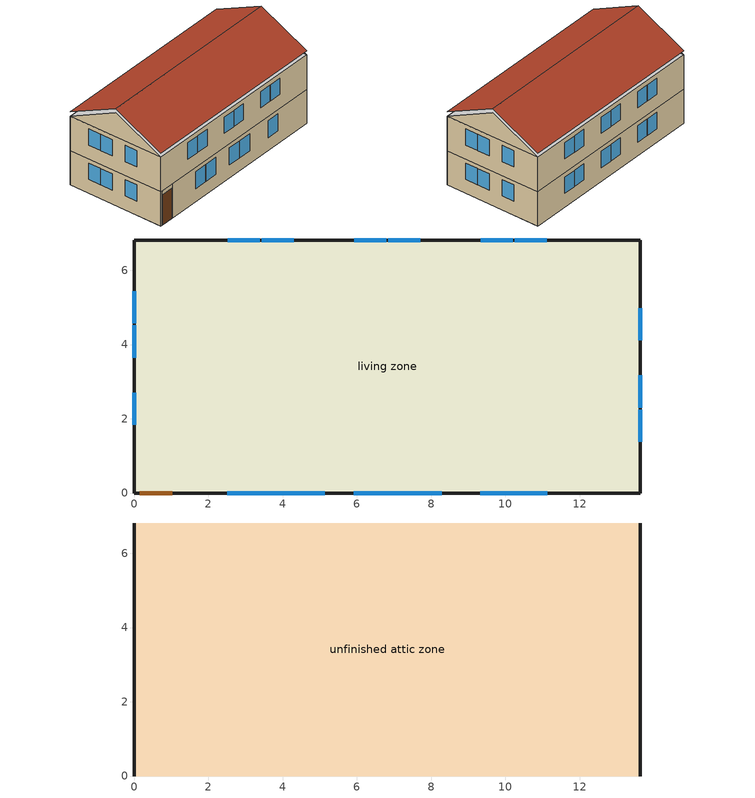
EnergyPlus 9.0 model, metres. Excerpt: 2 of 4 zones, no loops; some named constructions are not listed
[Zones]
living zone
 floor foundation (FloorFndGrndFinSlab): 0,0 0,6.82 13.63,6.82 13.63,0 z0
 wall outside (WallExtInsFin): 13.63,0 13.63,6.82 0,6.82 0,0 13.63,0 z2.44:4.88; 0.13,0 1.05,0 13.63,0 13.63,6.82 0,6.82 0,0 0.13,0 z0:2.44
 window (WindowConstruction): 13.63,1.38 13.63,2.24 / 13.63,2.3 13.63,3.17 / 13.63,4.11 13.63,4.98 / 2.51,0 3.38,0 / 3.44,0 4.31,0 / 5.92,0 6.79,0 / 6.85,0 7.71,0 / 9.33,0 10.19,0 / 10.25,0 11.12,0 / 0,5.44 0,4.57 / 0,4.51 0,3.65 / 0,2.7 0,1.84 / 11.12,6.82 10.25,6.82 / 10.19,6.82 9.33,6.82 / 7.71,6.82 6.85,6.82 / 6.79,6.82 5.92,6.82 / 4.3,6.82 3.44,6.82 / 3.38,6.82 2.51,6.82 z3.42:4.57; 0,5.44 0,4.57 / 0,4.51 0,3.65 / 0,2.7 0,1.84 / 11.12,6.82 10.25,6.82 / 10.19,6.82 9.33,6.82 / 7.71,6.82 6.85,6.82 / 6.79,6.82 5.92,6.82 / 4.3,6.82 3.44,6.82 / 3.38,6.82 2.51,6.82 / 13.63,1.38 13.63,2.24 / 13.63,2.3 13.63,3.17 / 13.63,4.11 13.63,4.98 z0.98:2.13; 3.25,0 4.16,0 / 4.22,0 5.14,0 / 6.4,0 7.31,0 / 7.37,0 8.28,0 / 10.03,0 10.94,0 z0.92:2.13
 door (Door): 0.15,0 1.02,0 z0:2.13
unfinished attic zone
 floor to living zone (FloorFinInsUnfinAttic): 0,6.82 13.63,6.82 13.63,0 0,0 z4.88
 wall outside (WallExtUninsUnfin): 0,3.41,6.58 0,6.82,4.88 0,0,4.88; 13.63,3.41,6.58 13.63,0,4.88 13.63,6.82,4.88
 roof outside (RoofUnfinInsExt): 13.63,3.41,6.89 0,3.41,6.89 0,0,5.18 13.63,0,5.18; 0,3.41,6.89 13.63,3.41,6.89 13.63,6.82,5.18 0,6.82,5.18
[Construction]
FloorFinInsUnfinAttic Reversed: Drywall 0.5 in., FloorUATrussandIns, FloorUAAdditionalCeilingIns
[EnergyManagementSystem:Subroutine]
res_ds_res_ashp_clg_asys_lk_subrout: Set f_sup = 0.13696303696303697; Set f_ret = 0.10009990009990012; Set f_OA = 0.036863136863136844; Set oafrate = f_OA * res_ds_res_ashp_clg_asys_AhVfr; Set suplkfrate = f_sup * res_ds_res_ashp_clg_asys_AhVfr; Set retlkfrate = f_ret * res_ds_res_ashp_clg_asys_AhVfr; Set res_ds_res_ashp_clg_asys_AhToLiv = (@Abs (suplkfrate-retlkfrate-oafrate)); Set res_ds_res_ashp_clg_asys_LivToAh = 0; Set res_ds_res_ashp_clg_asys_lk_sup_fan_equiv = 0; Set res_ds_res_ashp_clg_asys_lk_ret_fan_equiv = oafrate; If res_ds_res_ashp_clg_asys_AhMfr>0; Set h_SA=(@HFnTdbW res_ds_res_ashp_clg_asys_AhTt res_ds_res_ashp_clg_asys_AhWt); Set h_AHZ=(@HFnTdbW res_ds_res_ashp_clg_asys_AhT res_ds_res_ashp_clg_asys_AhW); Set h_RA=(@HFnTdbW res_ds_res_ashp_clg_asys_RaT res_ds_res_ashp_clg_asys_RaW); Set h_fg=(@HfgAirFnWTdb res_ds_res_ashp_clg_asys_AhWt res_ds_res_ashp_clg_asys_AhTt); Set SALkQtot=f_sup*res_ds_res_ashp_clg_asys_AhMfr*(h_RA-h_SA); Set temp1=h_fg*(res_ds_res_ashp_clg_asys_RaW-res_ds_res_ashp_clg_asys_AhWt); Set res_ds_res_ashp_clg_asys_SupLatLkToLv = f_sup*res_ds_res_ashp_clg_asys_AhMfr*temp1; Set res_ds_res_ashp_clg_asys_SupSLkToLv = SALkQtot-res_ds_res_ashp_clg_asys_SupLatLkToLv; Set eTm=(res_ds_res_ashp_clg_asys_FanRtf/(res_ds_res_ashp_clg_asys_AhMfr*1006.0))*80.676; Set eTm=0-eTm; Set temp4=res_ds_res_ashp_clg_asys_AhT; Set tsup=temp4+((res_ds_res_ashp_clg_asys_AhTt-res_ds_res_ashp_clg_asys_AhT)*(@Exp eTm)); Set temp5=tsup-res_ds_res_ashp_clg_asys_AhTt; Set res_ds_res_ashp_clg_asys_SupDCnToLv = res_ds_res_ashp_clg_asys_AhMfr*1006.0*temp5; Set res_ds_res_ashp_clg_asys_SupDCnToAh = 0-res_ds_res_ashp_clg_asys_SupDCnToLv; Set eTm=(res_ds_res_ashp_clg_asys_FanRtf/(res_ds_res_ashp_clg_asys_AhMfr*1006.0))*74.471; Set eTm=0-eTm; Set temp6=res_ds_res_ashp_clg_asys_AhT; Set tret=temp6+((res_ds_res_ashp_clg_asys_RaT-res_ds_res_ashp_clg_asys_AhT)*(@Exp eTm)); Set temp7=tret-res_ds_res_ashp_clg_asys_RaT; Set res_ds_res_ashp_clg_asys_RetDCnToPl=res_ds_res_ashp_clg_asys_AhMfr*1006.0*temp7; Set res_ds_res_ashp_clg_asys_RetDCnToAh=0-res_ds_res_ashp_clg_asys_RetDCnToPl; Set res_ds_res_ashp_clg_asys_RetLatLk=0; Set temp2=(res_ds_res_ashp_clg_asys_AhT-res_ds_res_ashp_clg_asys_RaT); Set res_ds_res_ashp_clg_asys_RetSLk=f_ret*res_ds_res_ashp_clg_asys_AhMfr*1006.0*temp2; Set QtLkToAHZn=f_sup*res_ds_res_ashp_clg_asys_AhMfr*(h_SA-h_AHZ); Set temp3=(res_ds_res_ashp_clg_asys_AhWt-res_ds_res_ashp_clg_asys_AhW); Set res_ds_res_ashp_clg_asys_SupLatLkToAh=f_sup*res_ds_res_ashp_clg_asys_AhMfr*h_fg; Set res_ds_res_ashp_clg_asys_SupLatLkToAh=res_ds_res_ashp_clg_asys_SupLatLkToAh*temp3; Set res_ds_res_ashp_clg_asys_SupSLkToAh=QtLkToAHZn-res_ds_res_ashp_clg_asys_SupLatLkToAh; Else; Set res_ds_res_ashp_clg_asys_SupLatLkToLv=0; Set res_ds_res_ashp_clg_asys_SupSLkToLv=0; Set res_ds_res_ashp_clg_asys_SupDCnToLv=0; Set res_ds_res_ashp_clg_asys_SupDCnToAh=0; Set res_ds_res_ashp_clg_asys_RetDCnToPl=0; Set res_ds_res_ashp_clg_asys_RetDCnToAh=0; Set res_ds_res_ashp_clg_asys_RetLatLk=0; Set res_ds_res_ashp_clg_asys_RetSLk=0; Set res_ds_res_ashp_clg_asys_SupLatLkToAh=0; Set res_ds_res_ashp_clg_asys_SupSLkToAh=0; EndIf
res_ds_res_ashp_htg_asys_lk_subrout: Set f_sup = 0.13696303696303697; Set f_ret = 0.10009990009990012; Set f_OA = 0.036863136863136844; Set oafrate = f_OA * res_ds_res_ashp_htg_asys_AhVfr; Set suplkfrate = f_sup * res_ds_res_ashp_htg_asys_AhVfr; Set retlkfrate = f_ret * res_ds_res_ashp_htg_asys_AhVfr; Set res_ds_res_ashp_htg_asys_AhToLiv = (@Abs (suplkfrate-retlkfrate-oafrate)); Set res_ds_res_ashp_htg_asys_LivToAh = 0; Set res_ds_res_ashp_htg_asys_lk_sup_fan_equiv = 0; Set res_ds_res_ashp_htg_asys_lk_ret_fan_equiv = oafrate; If res_ds_res_ashp_htg_asys_AhMfr>0; Set h_SA=(@HFnTdbW res_ds_res_ashp_htg_asys_AhTt res_ds_res_ashp_htg_asys_AhWt); Set h_AHZ=(@HFnTdbW res_ds_res_ashp_htg_asys_AhT res_ds_res_ashp_htg_asys_AhW); Set h_RA=(@HFnTdbW res_ds_res_ashp_htg_asys_RaT res_ds_res_ashp_htg_asys_RaW); Set h_fg=(@HfgAirFnWTdb res_ds_res_ashp_htg_asys_AhWt res_ds_res_ashp_htg_asys_AhTt); Set SALkQtot=f_sup*res_ds_res_ashp_htg_asys_AhMfr*(h_RA-h_SA); Set temp1=h_fg*(res_ds_res_ashp_htg_asys_RaW-res_ds_res_ashp_htg_asys_AhWt); Set res_ds_res_ashp_htg_asys_SupLatLkToLv = f_sup*res_ds_res_ashp_htg_asys_AhMfr*temp1; Set res_ds_res_ashp_htg_asys_SupSLkToLv = SALkQtot-res_ds_res_ashp_htg_asys_SupLatLkToLv; Set eTm=(res_ds_res_ashp_htg_asys_FanRtf/(res_ds_res_ashp_htg_asys_AhMfr*1006.0))*80.676; Set eTm=0-eTm; Set temp4=res_ds_res_ashp_htg_asys_AhT; Set tsup=temp4+((res_ds_res_ashp_htg_asys_AhTt-res_ds_res_ashp_htg_asys_AhT)*(@Exp eTm)); Set temp5=tsup-res_ds_res_ashp_htg_asys_AhTt; Set res_ds_res_ashp_htg_asys_SupDCnToLv = res_ds_res_ashp_htg_asys_AhMfr*1006.0*temp5; Set res_ds_res_ashp_htg_asys_SupDCnToAh = 0-res_ds_res_ashp_htg_asys_SupDCnToLv; Set eTm=(res_ds_res_ashp_htg_asys_FanRtf/(res_ds_res_ashp_htg_asys_AhMfr*1006.0))*74.471; Set eTm=0-eTm; Set temp6=res_ds_res_ashp_htg_asys_AhT; Set tret=temp6+((res_ds_res_ashp_htg_asys_RaT-res_ds_res_ashp_htg_asys_AhT)*(@Exp eTm)); Set temp7=tret-res_ds_res_ashp_htg_asys_RaT; Set res_ds_res_ashp_htg_asys_RetDCnToPl=res_ds_res_ashp_htg_asys_AhMfr*1006.0*temp7; Set res_ds_res_ashp_htg_asys_RetDCnToAh=0-res_ds_res_ashp_htg_asys_RetDCnToPl; Set res_ds_res_ashp_htg_asys_RetLatLk=0; Set temp2=(res_ds_res_ashp_htg_asys_AhT-res_ds_res_ashp_htg_asys_RaT); Set res_ds_res_ashp_htg_asys_RetSLk=f_ret*res_ds_res_ashp_htg_asys_AhMfr*1006.0*temp2; Set QtLkToAHZn=f_sup*res_ds_res_ashp_htg_asys_AhMfr*(h_SA-h_AHZ); Set temp3=(res_ds_res_ashp_htg_asys_AhWt-res_ds_res_ashp_htg_asys_AhW); Set res_ds_res_ashp_htg_asys_SupLatLkToAh=f_sup*res_ds_res_ashp_htg_asys_AhMfr*h_fg; Set res_ds_res_ashp_htg_asys_SupLatLkToAh=res_ds_res_ashp_htg_asys_SupLatLkToAh*temp3; Set res_ds_res_ashp_htg_asys_SupSLkToAh=QtLkToAHZn-res_ds_res_ashp_htg_asys_SupLatLkToAh; Else; Set res_ds_res_ashp_htg_asys_SupLatLkToLv=0; Set res_ds_res_ashp_htg_asys_SupSLkToLv=0; Set res_ds_res_ashp_htg_asys_SupDCnToLv=0; Set res_ds_res_ashp_htg_asys_SupDCnToAh=0; Set res_ds_res_ashp_htg_asys_RetDCnToPl=0; Set res_ds_res_ashp_htg_asys_RetDCnToAh=0; Set res_ds_res_ashp_htg_asys_RetLatLk=0; Set res_ds_res_ashp_htg_asys_RetSLk=0; Set res_ds_res_ashp_htg_asys_SupLatLkToAh=0; Set res_ds_res_ashp_htg_asys_SupSLkToAh=0; EndIf
[Schedule:Day:Interval]
res lighting schedule allday1: No, 01:00, 0.123751, 02:00, 0.0742506, 04:00, 0.0495004, 05:00, 0.0550333, 06:00, 0.151005, 07:00, 0.354518, 08:00, 0.448634, 09:00, 0.476771, 10:00, 0.490088, 11:00, 0.476763, 12:00, 0.458301, 13:00, 0.444976, 14:00, 0.441055, 15:00, 0.447927, 16:00, 0.48986, 17:00, 0.601585, 18:00, 0.797807, 19:00, 0.978646, 20:00, 0.990805, 21:00, 0.822578, 22:00, 0.620621, 23:00, 0.536431, 24:00, 0.249225
res lighting schedule allday2: No, 01:00, 0.123751, 02:00, 0.0742506, 04:00, 0.0495004, 05:00, 0.0547503, 06:00, 0.149594, 07:00, 0.351204, 08:00, 0.44444, 09:00, 0.470027, 10:00, 0.480931, 11:00, 0.467731, 12:00, 0.449442, 13:00, 0.436241, 14:00, 0.432357, 15:00, 0.435458, 16:00, 0.457541, 17:00, 0.526174, 18:00, 0.674382, 19:00, 0.867815, 20:00, 0.979613, 21:00, 0.912905, 22:00, 0.727145, 23:00, 0.638088, 24:00, 0.249225
res lighting schedule allday3: No, 01:00, 0.123751, 02:00, 0.0742506, 04:00, 0.0495004, 05:00, 0.0539769, 06:00, 0.145737, 07:00, 0.342151, 08:00, 0.432984, 09:00, 0.451822, 10:00, 0.456356, 11:00, 0.443495, 12:00, 0.425678, 13:00, 0.412817, 14:00, 0.409033, 15:00, 0.410444, 16:00, 0.422423, 17:00, 0.463778, 18:00, 0.567207, 19:00, 0.736351, 20:00, 0.89541, 21:00, 0.928337, 22:00, 0.807462, 23:00, 0.499769, 24:00, 0.249225
res lighting schedule allday4: No, 01:00, 0.123751, 02:00, 0.0742506, 04:00, 0.0495004, 05:00, 0.0529206, 06:00, 0.14047, 07:00, 0.329784, 08:00, 0.417334, 09:00, 0.427474, 10:00, 0.423826, 11:00, 0.411431, 12:00, 0.394257, 13:00, 0.381861, 14:00, 0.378214, 15:00, 0.377995, 16:00, 0.379305, 17:00, 0.386076, 18:00, 0.412203, 19:00, 0.483741, 20:00, 0.618803, 21:00, 0.782651, 22:00, 0.880006, 23:00, 0.59731, 24:00, 0.249225
res lighting schedule allday5: No, 01:00, 0.123751, 02:00, 0.0742506, 04:00, 0.0495004, 05:00, 0.0518642, 06:00, 0.135202, 07:00, 0.317417, 08:00, 0.401684, 09:00, 0.403727, 10:00, 0.392499, 11:00, 0.380568, 12:00, 0.364039, 13:00, 0.352108, 14:00, 0.348597, 15:00, 0.348344, 16:00, 0.349185, 17:00, 0.353494, 18:00, 0.37052, 19:00, 0.419884, 20:00, 0.522801, 21:00, 0.670504, 22:00, 0.799058, 23:00, 0.582332, 24:00, 0.249225
res lighting schedule allday6: No, 01:00, 0.123751, 02:00, 0.0742506, 04:00, 0.0495004, 05:00, 0.0510908, 06:00, 0.131346, 07:00, 0.308364, 08:00, 0.390227, 09:00, 0.386724, 10:00, 0.370329, 11:00, 0.358738, 12:00, 0.34268, 13:00, 0.33109, 14:00, 0.327679, 15:00, 0.327431, 16:00, 0.328169, 17:00, 0.3317, 18:00, 0.345176, 19:00, 0.384002, 20:00, 0.467137, 21:00, 0.595227, 22:00, 0.726082, 23:00, 0.557461, 24:00, 0.249225
res lighting schedule allday7: No, 01:00, 0.123751, 02:00, 0.0742506, 04:00, 0.0495004, 05:00, 0.0508078, 06:00, 0.129935, 07:00, 0.30505, 08:00, 0.386033, 09:00, 0.380581, 10:00, 0.362375, 11:00, 0.350909, 12:00, 0.335023, 13:00, 0.323557, 14:00, 0.320183, 15:00, 0.319942, 16:00, 0.320696, 17:00, 0.324296, 18:00, 0.337983, 19:00, 0.377272, 20:00, 0.461059, 21:00, 0.589559, 22:00, 0.71999, 23:00, 0.553959, 24:00, 0.249225
res lighting schedule allday8: No, 01:00, 0.123751, 02:00, 0.0742506, 04:00, 0.0495004, 05:00, 0.0510908, 06:00, 0.131346, 07:00, 0.308364, 08:00, 0.390227, 09:00, 0.386724, 10:00, 0.370329, 11:00, 0.358738, 12:00, 0.34268, 13:00, 0.33109, 14:00, 0.327679, 15:00, 0.327463, 16:00, 0.328508, 17:00, 0.333671, 18:00, 0.353343, 19:00, 0.408235, 20:00, 0.517996, 21:00, 0.667796, 22:00, 0.788015, 23:00, 0.571055, 24:00, 0.249225
res lighting schedule allday9: No, 01:00, 0.123751, 02:00, 0.0742506, 04:00, 0.0495004, 05:00, 0.0518642, 06:00, 0.135202, 07:00, 0.317417, 08:00, 0.401684, 09:00, 0.403727, 10:00, 0.392499, 11:00, 0.380568, 12:00, 0.364039, 13:00, 0.352108, 14:00, 0.348597, 15:00, 0.34858, 16:00, 0.351275, 17:00, 0.363405, 18:00, 0.404274, 19:00, 0.501103, 20:00, 0.656115, 21:00, 0.806081, 22:00, 0.850995, 23:00, 0.561051, 24:00, 0.249225
res lighting schedule allday10: No, 01:00, 0.123751, 02:00, 0.0742506, 04:00, 0.0495004, 05:00, 0.0529206, 06:00, 0.14047, 07:00, 0.329784, 08:00, 0.417334, 09:00, 0.427474, 10:00, 0.423826, 11:00, 0.411431, 12:00, 0.394257, 13:00, 0.381861, 14:00, 0.378214, 15:00, 0.378919, 16:00, 0.386741, 17:00, 0.41682, 18:00, 0.500557, 19:00, 0.655466, 20:00, 0.829225, 21:00, 0.905334, 22:00, 0.820928, 23:00, 0.509707, 24:00, 0.249225
res lighting schedule allday11: No, 01:00, 0.123751, 02:00, 0.0742506, 04:00, 0.0495004, 05:00, 0.0539769, 06:00, 0.145737, 07:00, 0.342151, 08:00, 0.432984, 09:00, 0.451822, 10:00, 0.456356, 11:00, 0.443495, 12:00, 0.425678, 13:00, 0.412817, 14:00, 0.409033, 15:00, 0.421324, 16:00, 0.481818, 17:00, 0.61218, 18:00, 0.804217, 19:00, 0.945912, 20:00, 0.918658, 21:00, 0.747013, 22:00, 0.56552, 23:00, 0.493046, 24:00, 0.249225
res lighting schedule allday12: No, 01:00, 0.123751, 02:00, 0.0742506, 04:00, 0.0495004, 05:00, 0.0547503, 06:00, 0.149594, 07:00, 0.351204, 08:00, 0.44444, 09:00, 0.470027, 10:00, 0.480931, 11:00, 0.467731, 12:00, 0.449442, 13:00, 0.436241, 14:00, 0.432357, 15:00, 0.445561, 16:00, 0.513103, 17:00, 0.660674, 18:00, 0.869445, 19:00, 1, 20:00, 0.932675, 21:00, 0.731582, 22:00, 0.553643, 23:00, 0.488328, 24:00, 0.249225
Schedule Day 23; res lighting schedule winter design; res cd gas schedule allday2; res cd gas schedule allday3; res cd gas schedule allday4; res cd gas schedule allday6; res misc plug loads schedule winter design; res mv_1 bath exhaust schedule winter design; res mv_1 dryer exhaust schedule allday2; res mv_1 dryer exhaust schedule allday3; res mv_1 dryer exhaust schedule allday4; res mv_1 dryer exhaust schedule allday6; res mv_1 range exhaust schedule winter design; res occupants schedule winter design; res range gas|false schedule winter design; res refrig schedule winter design; Schedule Day 14; Schedule Day 16; Schedule Day 20; Schedule Day 26; Schedule Day 27; Schedule Day 28; Schedule Day 3; Schedule Day 31; Schedule Day 32; Schedule Day 33; Schedule Day 5; Schedule Day 9; Window shading schedule allday1; Window shading schedule allday11; Window shading schedule allday12; Window shading schedule allday2; Window shading schedule allday3; Window shading schedule allday4: No, 24:00, 0
res lighting schedule summer design; res misc plug loads schedule summer design; res mv_1 bath exhaust schedule summer design; res mv_1 range exhaust schedule summer design; res occupants schedule summer design; res range gas|false schedule summer design; res refrig schedule summer design; Window shading schedule allday10; Window shading schedule allday5; Window shading schedule allday6; Window shading schedule allday7; Window shading schedule allday8; Window shading schedule allday9: No, 24:00, 1
res cd gas schedule allday1: No, 09:00, 0, 09:10, 0.0422513, 09:20, 0.139377, 16:40, 0, 16:50, 0.0351558, 24:00, 0
res cd gas schedule allday5: No, 06:00, 0, 06:10, 0.0062714, 06:20, 0.086794, 06:30, 0.0340302, 11:00, 0, 11:10, 0.0069146, 11:20, 0.109427, 20:00, 0, 20:10, 0.0524824, 21:10, 0, 21:20, 0.0193769, 22:30, 0, 22:40, 0.0743518, 24:00, 0
res cd gas schedule allday7: No, 13:10, 0, 13:20, 0.0228141, 14:30, 0, 14:40, 0.0017487, 24:00, 0
res hot water distribution schedule allday1; res hot water distribution schedule allday10; res hot water distribution schedule allday11; res hot water distribution schedule allday12; res hot water distribution schedule allday2; res hot water distribution schedule allday3; res hot water distribution schedule allday4; res hot water distribution schedule allday5; res hot water distribution schedule allday6; res hot water distribution schedule allday7; res hot water distribution schedule allday8; res hot water distribution schedule allday9: No, 01:00, 0.078424, 02:00, 0.0392749, 04:00, 0.00981873, 05:00, 0.0392749, 06:00, 0.274547, 07:00, 0.941213, 08:00, 1, 09:00, 0.960725, 10:00, 0.843152, 11:00, 0.764728, 12:00, 0.60788, 13:00, 0.529456, 15:00, 0.470544, 16:00, 0.411757, 17:00, 0.548968, 18:00, 0.725453, 19:00, 0.86279, 20:00, 0.823515, 21:00, 0.745091, 22:00, 0.60788, 23:00, 0.529456, 24:00, 0.294058
res misc plug loads schedule allday1; res misc plug loads schedule allday12: No, 01:00, 0.655649, 02:00, 0.618183, 03:00, 0.599451, 04:00, 0.580718, 05:00, 0.599451, 06:00, 0.618183, 07:00, 0.693115, 08:00, 0.786779, 11:00, 0.805512, 12:00, 0.824245, 14:00, 0.842977, 15:00, 0.824245, 16:00, 0.86171, 17:00, 0.899176, 18:00, 0.974107, 19:00, 0.99284, 20:00, 0.936642, 21:00, 0.880443, 22:00, 0.842977, 23:00, 0.749313, 24:00, 0.674382
res misc plug loads schedule allday10: No, 01:00, 0.520106, 02:00, 0.490386, 03:00, 0.475526, 04:00, 0.460666, 05:00, 0.475526, 06:00, 0.490386, 07:00, 0.549827, 08:00, 0.624128, 11:00, 0.638988, 12:00, 0.653848, 14:00, 0.668708, 15:00, 0.653848, 16:00, 0.683568, 17:00, 0.713289, 18:00, 0.772729, 19:00, 0.787589, 20:00, 0.743009, 21:00, 0.698428, 22:00, 0.668708, 23:00, 0.594407, 24:00, 0.534966
res misc plug loads schedule allday11: No, 01:00, 0.51853, 02:00, 0.4889, 03:00, 0.474085, 04:00, 0.45927, 05:00, 0.474085, 06:00, 0.4889, 07:00, 0.54816, 08:00, 0.622236, 11:00, 0.637051, 12:00, 0.651867, 14:00, 0.666682, 15:00, 0.651867, 16:00, 0.681497, 17:00, 0.711127, 18:00, 0.770388, 19:00, 0.785203, 20:00, 0.740757, 21:00, 0.696312, 22:00, 0.666682, 23:00, 0.592606, 24:00, 0.533345
res misc plug loads schedule allday2: No, 01:00, 0.660377, 02:00, 0.622642, 03:00, 0.603774, 04:00, 0.584906, 05:00, 0.603774, 06:00, 0.622642, 07:00, 0.698113, 08:00, 0.792453, 11:00, 0.811321, 12:00, 0.830189, 14:00, 0.849057, 15:00, 0.830189, 16:00, 0.867925, 17:00, 0.90566, 18:00, 0.981132, 19:00, 1, 20:00, 0.943396, 21:00, 0.886792, 22:00, 0.849057, 23:00, 0.754717, 24:00, 0.679245
res misc plug loads schedule allday3; res misc plug loads schedule allday5: No, 01:00, 0.521682, 02:00, 0.491872, 03:00, 0.476967, 04:00, 0.462062, 05:00, 0.476967, 06:00, 0.491872, 07:00, 0.551493, 08:00, 0.626019, 11:00, 0.640924, 12:00, 0.655829, 14:00, 0.670734, 15:00, 0.655829, 16:00, 0.68564, 17:00, 0.71545, 18:00, 0.775071, 19:00, 0.789976, 20:00, 0.745261, 21:00, 0.700545, 22:00, 0.670734, 23:00, 0.596208, 24:00, 0.536588
res misc plug loads schedule allday4: No, 01:00, 0.519581, 02:00, 0.489891, 03:00, 0.475045, 04:00, 0.4602, 05:00, 0.475045, 06:00, 0.489891, 07:00, 0.549271, 08:00, 0.623497, 11:00, 0.638342, 12:00, 0.653187, 14:00, 0.668033, 15:00, 0.653187, 16:00, 0.682878, 17:00, 0.712568, 18:00, 0.771949, 19:00, 0.786794, 20:00, 0.742258, 21:00, 0.697723, 22:00, 0.668033, 23:00, 0.593807, 24:00, 0.534426
res misc plug loads schedule allday6; res misc plug loads schedule allday9: No, 01:00, 0.434473, 02:00, 0.409646, 03:00, 0.397232, 04:00, 0.384819, 05:00, 0.397232, 06:00, 0.409646, 07:00, 0.4593, 08:00, 0.521367, 11:00, 0.533781, 12:00, 0.546194, 14:00, 0.558608, 15:00, 0.546194, 16:00, 0.571021, 17:00, 0.595848, 18:00, 0.645502, 19:00, 0.657916, 20:00, 0.620675, 21:00, 0.583435, 22:00, 0.558608, 23:00, 0.49654, 24:00, 0.446886
res misc plug loads schedule allday7; res misc plug loads schedule allday8: No, 01:00, 0.43132, 02:00, 0.406674, 03:00, 0.39435, 04:00, 0.382027, 05:00, 0.39435, 06:00, 0.406674, 07:00, 0.455967, 08:00, 0.517585, 11:00, 0.529908, 12:00, 0.542231, 14:00, 0.554555, 15:00, 0.542231, 16:00, 0.566878, 17:00, 0.591525, 18:00, 0.640819, 19:00, 0.653142, 20:00, 0.616172, 21:00, 0.579202, 22:00, 0.554555, 23:00, 0.492938, 24:00, 0.443644
res mv_1 bath exhaust schedule allday1; res mv_1 bath exhaust schedule allday10; res mv_1 bath exhaust schedule allday11; res mv_1 bath exhaust schedule allday12; res mv_1 bath exhaust schedule allday2; res mv_1 bath exhaust schedule allday3; res mv_1 bath exhaust schedule allday4; res mv_1 bath exhaust schedule allday5; res mv_1 bath exhaust schedule allday6; res mv_1 bath exhaust schedule allday7; res mv_1 bath exhaust schedule allday8; res mv_1 bath exhaust schedule allday9: No, 04:00, 0, 05:00, 1, 24:00, 0
res mv_1 dryer exhaust schedule allday1: No, 07:00, 0, 07:10, 0.1, 08:10, 1, 08:20, 0.9, 14:40, 0, 14:50, 0.8, 15:00, 1, 15:10, 0.6, 24:00, 0
res mv_1 dryer exhaust schedule allday5: No, 04:00, 0, 04:10, 0.2, 05:40, 1, 05:50, 0.1, 09:00, 0, 09:10, 0.1, 10:10, 1, 10:20, 0.9, 18:00, 0, 18:10, 0.5, 18:20, 1, 18:30, 0.9, 19:10, 0, 19:20, 0.1, 19:40, 1, 19:50, 0.3, 20:30, 0, 20:40, 0.7, 20:50, 1, 21:00, 0.7, 24:00, 0
res mv_1 dryer exhaust schedule allday7: No, 11:10, 0, 11:20, 0.2, 11:40, 1, 11:50, 0.2, 12:30, 0, 12:40, 0.7, 12:50, 1, 13:00, 0.7, 24:00, 0
res mv_1 range exhaust schedule allday1; res mv_1 range exhaust schedule allday10; res mv_1 range exhaust schedule allday11; res mv_1 range exhaust schedule allday12; res mv_1 range exhaust schedule allday2; res mv_1 range exhaust schedule allday3; res mv_1 range exhaust schedule allday4; res mv_1 range exhaust schedule allday5; res mv_1 range exhaust schedule allday6; res mv_1 range exhaust schedule allday7; res mv_1 range exhaust schedule allday8; res mv_1 range exhaust schedule allday9: No, 15:00, 0, 16:00, 1, 24:00, 0
res nv_1 availability schedule allday1 on; res nv_1 availability schedule allday1 on 1; res nv_1 availability schedule allday1 on 10; res nv_1 availability schedule allday1 on 11; res nv_1 availability schedule allday1 on 2; res nv_1 availability schedule allday1 on 3; res nv_1 availability schedule allday1 on 4; res nv_1 availability schedule allday1 on 5; res nv_1 availability schedule allday1 on 6; res nv_1 availability schedule allday1 on 7; res nv_1 availability schedule allday1 on 8; res nv_1 availability schedule allday1 on 9: No, 01:00, 1, 02:00, 1, 03:00, 1, 04:00, 1, 05:00, 1, 06:00, 1, 07:00, 1, 08:00, 1, 09:00, 1, 10:00, 1, 11:00, 1, 12:00, 1, 13:00, 1, 14:00, 1, 15:00, 1, 16:00, 1, 17:00, 1, 18:00, 1, 19:00, 1, 20:00, 1, 21:00, 1, 22:00, 1, 23:00, 1, 24:00, 1
res nv_1 temp schedule allday1; res nv_1 temp schedule allday11; res nv_1 temp schedule allday12; res nv_1 temp schedule allday2; res nv_1 temp schedule allday3; res nv_1 temp schedule allday4: No, 24:00, 23.8889
res nv_1 temp schedule allday10; res nv_1 temp schedule allday5; res nv_1 temp schedule allday6; res nv_1 temp schedule allday7; res nv_1 temp schedule allday8; res nv_1 temp schedule allday9: No, 24:00, 22.2222
res occupants schedule allday1; res occupants schedule allday10; res occupants schedule allday11; res occupants schedule allday12; res occupants schedule allday2; res occupants schedule allday3; res occupants schedule allday4; res occupants schedule allday5; res occupants schedule allday6; res occupants schedule allday7; res occupants schedule allday8; res occupants schedule allday9: No, 07:00, 1, 08:00, 0.88, 09:00, 0.41, 16:00, 0.24, 17:00, 0.29, 18:00, 0.55, 21:00, 0.9, 24:00, 1
res range gas|false schedule allday1; res range gas|false schedule allday12; res range gas|false schedule allday2: No, 02:00, 0.0466667, 04:00, 0.0266667, 05:00, 0.0466667, 06:00, 0.0733333, 07:00, 0.166667, 08:00, 0.28, 09:00, 0.306667, 10:00, 0.32, 11:00, 0.28, 12:00, 0.333333, 13:00, 0.38, 14:00, 0.306667, 15:00, 0.38, 16:00, 0.293333, 17:00, 0.613333, 18:00, 1, 19:00, 0.78, 20:00, 0.4, 21:00, 0.233333, 22:00, 0.166667, 23:00, 0.106667, 24:00, 0.0733333
res range gas|false schedule allday10; res range gas|false schedule allday11: No, 02:00, 0.0461562, 04:00, 0.026375, 05:00, 0.0461562, 06:00, 0.0725311, 07:00, 0.164844, 08:00, 0.276937, 09:00, 0.303312, 10:00, 0.3165, 11:00, 0.276937, 12:00, 0.329687, 13:00, 0.375843, 14:00, 0.303312, 15:00, 0.375843, 16:00, 0.290125, 17:00, 0.606624, 18:00, 0.989061, 19:00, 0.771468, 20:00, 0.395624, 21:00, 0.230781, 22:00, 0.164844, 23:00, 0.1055, 24:00, 0.0725311
res range gas|false schedule allday3; res range gas|false schedule allday5: No, 02:00, 0.0421574, 04:00, 0.0240899, 05:00, 0.0421574, 06:00, 0.0662473, 07:00, 0.150562, 08:00, 0.252944, 09:00, 0.277034, 10:00, 0.289079, 11:00, 0.252944, 12:00, 0.301124, 13:00, 0.343282, 14:00, 0.277034, 15:00, 0.343282, 16:00, 0.264989, 17:00, 0.554069, 18:00, 0.903373, 19:00, 0.704631, 20:00, 0.361349, 21:00, 0.210787, 22:00, 0.150562, 23:00, 0.0963598, 24:00, 0.0662473
res range gas|false schedule allday4: No, 02:00, 0.0419872, 04:00, 0.0239927, 05:00, 0.0419872, 06:00, 0.0659799, 07:00, 0.149954, 08:00, 0.251923, 09:00, 0.275916, 10:00, 0.287912, 11:00, 0.251923, 12:00, 0.299909, 13:00, 0.341896, 14:00, 0.275916, 15:00, 0.341896, 16:00, 0.26392, 17:00, 0.551832, 18:00, 0.899727, 19:00, 0.701787, 20:00, 0.359891, 21:00, 0.209936, 22:00, 0.149954, 23:00, 0.0959708, 24:00, 0.0659799
res range gas|false schedule allday6; res range gas|false schedule allday9: No, 02:00, 0.0378608, 04:00, 0.0216348, 05:00, 0.0378608, 06:00, 0.0594956, 07:00, 0.135217, 08:00, 0.227165, 09:00, 0.2488, 10:00, 0.259617, 11:00, 0.227165, 12:00, 0.270435, 13:00, 0.308295, 14:00, 0.2488, 15:00, 0.308295, 16:00, 0.237982, 17:00, 0.4976, 18:00, 0.811304, 19:00, 0.632817, 20:00, 0.324521, 21:00, 0.189304, 22:00, 0.135217, 23:00, 0.086539, 24:00, 0.0594956
res range gas|false schedule allday7; res range gas|false schedule allday8: No, 02:00, 0.0381161, 04:00, 0.0217806, 05:00, 0.0381161, 06:00, 0.0598967, 07:00, 0.136129, 08:00, 0.228696, 09:00, 0.250477, 10:00, 0.261367, 11:00, 0.228696, 12:00, 0.272258, 13:00, 0.310374, 14:00, 0.250477, 15:00, 0.310374, 16:00, 0.239587, 17:00, 0.500954, 18:00, 0.816773, 19:00, 0.637083, 20:00, 0.326709, 21:00, 0.19058, 22:00, 0.136129, 23:00, 0.0871225, 24:00, 0.0598967
res refrig schedule allday1; res refrig schedule allday12: No, 01:00, 0.610949, 02:00, 0.595675, 03:00, 0.580401, 04:00, 0.565128, 06:00, 0.549854, 07:00, 0.580401, 08:00, 0.610949, 10:00, 0.626223, 12:00, 0.610949, 15:00, 0.641496, 16:00, 0.626223, 17:00, 0.672044, 18:00, 0.733139, 19:00, 0.763686, 20:00, 0.733139, 21:00, 0.717865, 22:00, 0.702591, 23:00, 0.672044, 24:00, 0.626223
res refrig schedule allday10: No, 01:00, 0.679562, 02:00, 0.662573, 03:00, 0.645584, 04:00, 0.628595, 06:00, 0.611606, 07:00, 0.645584, 08:00, 0.679562, 10:00, 0.696551, 12:00, 0.679562, 15:00, 0.71354, 16:00, 0.696551, 17:00, 0.747518, 18:00, 0.815474, 19:00, 0.849453, 20:00, 0.815474, 21:00, 0.798485, 22:00, 0.781496, 23:00, 0.747518, 24:00, 0.696551
res refrig schedule allday11: No, 01:00, 0.675182, 02:00, 0.658303, 03:00, 0.641423, 04:00, 0.624544, 06:00, 0.607664, 07:00, 0.641423, 08:00, 0.675182, 10:00, 0.692062, 12:00, 0.675182, 15:00, 0.708942, 16:00, 0.692062, 17:00, 0.742701, 18:00, 0.810219, 19:00, 0.843978, 20:00, 0.810219, 21:00, 0.793339, 22:00, 0.77646, 23:00, 0.742701, 24:00, 0.692062
res refrig schedule allday2: No, 01:00, 0.609489, 02:00, 0.594252, 03:00, 0.579015, 04:00, 0.563777, 06:00, 0.54854, 07:00, 0.579015, 08:00, 0.609489, 10:00, 0.624726, 12:00, 0.609489, 15:00, 0.639964, 16:00, 0.624726, 17:00, 0.670438, 18:00, 0.731387, 19:00, 0.761861, 20:00, 0.731387, 21:00, 0.71615, 22:00, 0.700912, 23:00, 0.670438, 24:00, 0.624726
res refrig schedule allday3; res refrig schedule allday4; res refrig schedule allday5: No, 01:00, 0.791241, 02:00, 0.77146, 03:00, 0.751679, 04:00, 0.731898, 06:00, 0.712117, 07:00, 0.751679, 08:00, 0.791241, 10:00, 0.811022, 12:00, 0.791241, 15:00, 0.830803, 16:00, 0.811022, 17:00, 0.870365, 18:00, 0.949489, 19:00, 0.989051, 20:00, 0.949489, 21:00, 0.929708, 22:00, 0.909927, 23:00, 0.870365, 24:00, 0.811022
res refrig schedule allday6; res refrig schedule allday7; res refrig schedule allday8; res refrig schedule allday9: No, 01:00, 0.8, 02:00, 0.78, 03:00, 0.76, 04:00, 0.74, 06:00, 0.72, 07:00, 0.76, 08:00, 0.8, 10:00, 0.82, 12:00, 0.8, 15:00, 0.84, 16:00, 0.82, 17:00, 0.88, 18:00, 0.96, 19:00, 1, 20:00, 0.96, 21:00, 0.94, 22:00, 0.92, 23:00, 0.88, 24:00, 0.82
Schedule Day 4: No, 24:00, 112.539
[Schedule:Week:Daily]
res hot water distribution schedule Week Rule - Jan1-Jan6: Schedule Day 9, res hot water distribution schedule allday1, res hot water distribution schedule allday1, res hot water distribution schedule allday1, res hot water distribution schedule allday1, res hot water distribution schedule allday1, res hot water distribution schedule allday1, Schedule Day 9, Schedule Day 9, Schedule Day 9, Schedule Day 9, Schedule Day 9
res hot water distribution schedule Week Rule - Jan7-Jan27: res hot water distribution schedule allday1, res hot water distribution schedule allday1, res hot water distribution schedule allday1, res hot water distribution schedule allday1, res hot water distribution schedule allday1, res hot water distribution schedule allday1, res hot water distribution schedule allday1, Schedule Day 9, Schedule Day 9, Schedule Day 9, Schedule Day 9, Schedule Day 9
res hot water distribution schedule Week Rule - Jan28-Feb3: res hot water distribution schedule allday1, res hot water distribution schedule allday1, res hot water distribution schedule allday1, res hot water distribution schedule allday1, res hot water distribution schedule allday2, res hot water distribution schedule allday2, res hot water distribution schedule allday2, Schedule Day 9, Schedule Day 9, Schedule Day 9, Schedule Day 9, Schedule Day 9
res hot water distribution schedule Week Rule - Feb4-Feb24: res hot water distribution schedule allday2, res hot water distribution schedule allday2, res hot water distribution schedule allday2, res hot water distribution schedule allday2, res hot water distribution schedule allday2, res hot water distribution schedule allday2, res hot water distribution schedule allday2, Schedule Day 9, Schedule Day 9, Schedule Day 9, Schedule Day 9, Schedule Day 9
res hot water distribution schedule Week Rule - Feb25-Mar3: res hot water distribution schedule allday2, res hot water distribution schedule allday2, res hot water distribution schedule allday2, res hot water distribution schedule allday2, res hot water distribution schedule allday3, res hot water distribution schedule allday3, res hot water distribution schedule allday3, Schedule Day 9, Schedule Day 9, Schedule Day 9, Schedule Day 9, Schedule Day 9
res hot water distribution schedule Week Rule - Mar4-Mar31: res hot water distribution schedule allday3, res hot water distribution schedule allday3, res hot water distribution schedule allday3, res hot water distribution schedule allday3, res hot water distribution schedule allday3, res hot water distribution schedule allday3, res hot water distribution schedule allday3, Schedule Day 9, Schedule Day 9, Schedule Day 9, Schedule Day 9, Schedule Day 9
res hot water distribution schedule Week Rule - Apr1-Apr28: res hot water distribution schedule allday4, res hot water distribution schedule allday4, res hot water distribution schedule allday4, res hot water distribution schedule allday4, res hot water distribution schedule allday4, res hot water distribution schedule allday4, res hot water distribution schedule allday4, Schedule Day 9, Schedule Day 9, Schedule Day 9, Schedule Day 9, Schedule Day 9
res hot water distribution schedule Week Rule - Apr29-May5: res hot water distribution schedule allday4, res hot water distribution schedule allday4, res hot water distribution schedule allday5, res hot water distribution schedule allday5, res hot water distribution schedule allday5, res hot water distribution schedule allday5, res hot water distribution schedule allday5, Schedule Day 9, Schedule Day 9, Schedule Day 9, Schedule Day 9, Schedule Day 9
res hot water distribution schedule Week Rule - May6-May26: res hot water distribution schedule allday5, res hot water distribution schedule allday5, res hot water distribution schedule allday5, res hot water distribution schedule allday5, res hot water distribution schedule allday5, res hot water distribution schedule allday5, res hot water distribution schedule allday5, Schedule Day 9, Schedule Day 9, Schedule Day 9, Schedule Day 9, Schedule Day 9
res hot water distribution schedule Week Rule - May27-Jun2: res hot water distribution schedule allday5, res hot water distribution schedule allday5, res hot water distribution schedule allday5, res hot water distribution schedule allday5, res hot water distribution schedule allday5, res hot water distribution schedule allday6, res hot water distribution schedule allday6, Schedule Day 9, Schedule Day 9, Schedule Day 9, Schedule Day 9, Schedule Day 9
res hot water distribution schedule Week Rule - Jun3-Jun30: res hot water distribution schedule allday6, res hot water distribution schedule allday6, res hot water distribution schedule allday6, res hot water distribution schedule allday6, res hot water distribution schedule allday6, res hot water distribution schedule allday6, res hot water distribution schedule allday6, Schedule Day 9, Schedule Day 9, Schedule Day 9, Schedule Day 9, Schedule Day 9
res hot water distribution schedule Week Rule - Jul1-Jul28: res hot water distribution schedule allday7, res hot water distribution schedule allday7, res hot water distribution schedule allday7, res hot water distribution schedule allday7, res hot water distribution schedule allday7, res hot water distribution schedule allday7, res hot water distribution schedule allday7, Schedule Day 9, Schedule Day 9, Schedule Day 9, Schedule Day 9, Schedule Day 9
res hot water distribution schedule Week Rule - Jul29-Aug4: res hot water distribution schedule allday7, res hot water distribution schedule allday7, res hot water distribution schedule allday7, res hot water distribution schedule allday8, res hot water distribution schedule allday8, res hot water distribution schedule allday8, res hot water distribution schedule allday8, Schedule Day 9, Schedule Day 9, Schedule Day 9, Schedule Day 9, Schedule Day 9
res hot water distribution schedule Week Rule - Aug5-Aug25: res hot water distribution schedule allday8, res hot water distribution schedule allday8, res hot water distribution schedule allday8, res hot water distribution schedule allday8, res hot water distribution schedule allday8, res hot water distribution schedule allday8, res hot water distribution schedule allday8, Schedule Day 9, Schedule Day 9, Schedule Day 9, Schedule Day 9, Schedule Day 9
res hot water distribution schedule Week Rule - Aug26-Sep1: res hot water distribution schedule allday8, res hot water distribution schedule allday8, res hot water distribution schedule allday8, res hot water distribution schedule allday8, res hot water distribution schedule allday8, res hot water distribution schedule allday8, res hot water distribution schedule allday9, Schedule Day 9, Schedule Day 9, Schedule Day 9, Schedule Day 9, Schedule Day 9
res hot water distribution schedule Week Rule - Sep2-Sep29: res hot water distribution schedule allday9, res hot water distribution schedule allday9, res hot water distribution schedule allday9, res hot water distribution schedule allday9, res hot water distribution schedule allday9, res hot water distribution schedule allday9, res hot water distribution schedule allday9, Schedule Day 9, Schedule Day 9, Schedule Day 9, Schedule Day 9, Schedule Day 9
res hot water distribution schedule Week Rule - Sep30-Oct6: res hot water distribution schedule allday9, res hot water distribution schedule allday10, res hot water distribution schedule allday10, res hot water distribution schedule allday10, res hot water distribution schedule allday10, res hot water distribution schedule allday10, res hot water distribution schedule allday10, Schedule Day 9, Schedule Day 9, Schedule Day 9, Schedule Day 9, Schedule Day 9
res hot water distribution schedule Week Rule - Oct7-Oct27: res hot water distribution schedule allday10, res hot water distribution schedule allday10, res hot water distribution schedule allday10, res hot water distribution schedule allday10, res hot water distribution schedule allday10, res hot water distribution schedule allday10, res hot water distribution schedule allday10, Schedule Day 9, Schedule Day 9, Schedule Day 9, Schedule Day 9, Schedule Day 9
res hot water distribution schedule Week Rule - Oct28-Nov3: res hot water distribution schedule allday10, res hot water distribution schedule allday10, res hot water distribution schedule allday10, res hot water distribution schedule allday10, res hot water distribution schedule allday11, res hot water distribution schedule allday11, res hot water distribution schedule allday11, Schedule Day 9, Schedule Day 9, Schedule Day 9, Schedule Day 9, Schedule Day 9
res hot water distribution schedule Week Rule - Nov4-Nov24: res hot water distribution schedule allday11, res hot water distribution schedule allday11, res hot water distribution schedule allday11, res hot water distribution schedule allday11, res hot water distribution schedule allday11, res hot water distribution schedule allday11, res hot water distribution schedule allday11, Schedule Day 9, Schedule Day 9, Schedule Day 9, Schedule Day 9, Schedule Day 9
res hot water distribution schedule Week Rule - Nov25-Dec1: res hot water distribution schedule allday11, res hot water distribution schedule allday11, res hot water distribution schedule allday11, res hot water distribution schedule allday11, res hot water distribution schedule allday11, res hot water distribution schedule allday11, res hot water distribution schedule allday12, Schedule Day 9, Schedule Day 9, Schedule Day 9, Schedule Day 9, Schedule Day 9
res hot water distribution schedule Week Rule - Dec2-Dec31: res hot water distribution schedule allday12, res hot water distribution schedule allday12, res hot water distribution schedule allday12, res hot water distribution schedule allday12, res hot water distribution schedule allday12, res hot water distribution schedule allday12, res hot water distribution schedule allday12, Schedule Day 9, Schedule Day 9, Schedule Day 9, Schedule Day 9, Schedule Day 9
res mv_1 bath exhaust schedule Week Rule - Jan1-Jan6: Schedule Day 32, res mv_1 bath exhaust schedule allday1, res mv_1 bath exhaust schedule allday1, res mv_1 bath exhaust schedule allday1, res mv_1 bath exhaust schedule allday1, res mv_1 bath exhaust schedule allday1, res mv_1 bath exhaust schedule allday1, Schedule Day 32, res mv_1 bath exhaust schedule summer design, res mv_1 bath exhaust schedule winter design, Schedule Day 32, Schedule Day 32
res mv_1 bath exhaust schedule Week Rule - Jan7-Jan27: res mv_1 bath exhaust schedule allday1, res mv_1 bath exhaust schedule allday1, res mv_1 bath exhaust schedule allday1, res mv_1 bath exhaust schedule allday1, res mv_1 bath exhaust schedule allday1, res mv_1 bath exhaust schedule allday1, res mv_1 bath exhaust schedule allday1, Schedule Day 32, res mv_1 bath exhaust schedule summer design, res mv_1 bath exhaust schedule winter design, Schedule Day 32, Schedule Day 32
res mv_1 bath exhaust schedule Week Rule - Jan28-Feb3: res mv_1 bath exhaust schedule allday1, res mv_1 bath exhaust schedule allday1, res mv_1 bath exhaust schedule allday1, res mv_1 bath exhaust schedule allday1, res mv_1 bath exhaust schedule allday2, res mv_1 bath exhaust schedule allday2, res mv_1 bath exhaust schedule allday2, Schedule Day 32, res mv_1 bath exhaust schedule summer design, res mv_1 bath exhaust schedule winter design, Schedule Day 32, Schedule Day 32
res mv_1 bath exhaust schedule Week Rule - Feb4-Feb24: res mv_1 bath exhaust schedule allday2, res mv_1 bath exhaust schedule allday2, res mv_1 bath exhaust schedule allday2, res mv_1 bath exhaust schedule allday2, res mv_1 bath exhaust schedule allday2, res mv_1 bath exhaust schedule allday2, res mv_1 bath exhaust schedule allday2, Schedule Day 32, res mv_1 bath exhaust schedule summer design, res mv_1 bath exhaust schedule winter design, Schedule Day 32, Schedule Day 32
res mv_1 bath exhaust schedule Week Rule - Feb25-Mar3: res mv_1 bath exhaust schedule allday2, res mv_1 bath exhaust schedule allday2, res mv_1 bath exhaust schedule allday2, res mv_1 bath exhaust schedule allday2, res mv_1 bath exhaust schedule allday3, res mv_1 bath exhaust schedule allday3, res mv_1 bath exhaust schedule allday3, Schedule Day 32, res mv_1 bath exhaust schedule summer design, res mv_1 bath exhaust schedule winter design, Schedule Day 32, Schedule Day 32
res mv_1 bath exhaust schedule Week Rule - Mar4-Mar31: res mv_1 bath exhaust schedule allday3, res mv_1 bath exhaust schedule allday3, res mv_1 bath exhaust schedule allday3, res mv_1 bath exhaust schedule allday3, res mv_1 bath exhaust schedule allday3, res mv_1 bath exhaust schedule allday3, res mv_1 bath exhaust schedule allday3, Schedule Day 32, res mv_1 bath exhaust schedule summer design, res mv_1 bath exhaust schedule winter design, Schedule Day 32, Schedule Day 32
res mv_1 bath exhaust schedule Week Rule - Apr1-Apr28: res mv_1 bath exhaust schedule allday4, res mv_1 bath exhaust schedule allday4, res mv_1 bath exhaust schedule allday4, res mv_1 bath exhaust schedule allday4, res mv_1 bath exhaust schedule allday4, res mv_1 bath exhaust schedule allday4, res mv_1 bath exhaust schedule allday4, Schedule Day 32, res mv_1 bath exhaust schedule summer design, res mv_1 bath exhaust schedule winter design, Schedule Day 32, Schedule Day 32
res mv_1 bath exhaust schedule Week Rule - Apr29-May5: res mv_1 bath exhaust schedule allday4, res mv_1 bath exhaust schedule allday4, res mv_1 bath exhaust schedule allday5, res mv_1 bath exhaust schedule allday5, res mv_1 bath exhaust schedule allday5, res mv_1 bath exhaust schedule allday5, res mv_1 bath exhaust schedule allday5, Schedule Day 32, res mv_1 bath exhaust schedule summer design, res mv_1 bath exhaust schedule winter design, Schedule Day 32, Schedule Day 32
res mv_1 bath exhaust schedule Week Rule - May6-May26: res mv_1 bath exhaust schedule allday5, res mv_1 bath exhaust schedule allday5, res mv_1 bath exhaust schedule allday5, res mv_1 bath exhaust schedule allday5, res mv_1 bath exhaust schedule allday5, res mv_1 bath exhaust schedule allday5, res mv_1 bath exhaust schedule allday5, Schedule Day 32, res mv_1 bath exhaust schedule summer design, res mv_1 bath exhaust schedule winter design, Schedule Day 32, Schedule Day 32
res mv_1 bath exhaust schedule Week Rule - May27-Jun2: res mv_1 bath exhaust schedule allday5, res mv_1 bath exhaust schedule allday5, res mv_1 bath exhaust schedule allday5, res mv_1 bath exhaust schedule allday5, res mv_1 bath exhaust schedule allday5, res mv_1 bath exhaust schedule allday6, res mv_1 bath exhaust schedule allday6, Schedule Day 32, res mv_1 bath exhaust schedule summer design, res mv_1 bath exhaust schedule winter design, Schedule Day 32, Schedule Day 32
res mv_1 bath exhaust schedule Week Rule - Jun3-Jun30: res mv_1 bath exhaust schedule allday6, res mv_1 bath exhaust schedule allday6, res mv_1 bath exhaust schedule allday6, res mv_1 bath exhaust schedule allday6, res mv_1 bath exhaust schedule allday6, res mv_1 bath exhaust schedule allday6, res mv_1 bath exhaust schedule allday6, Schedule Day 32, res mv_1 bath exhaust schedule summer design, res mv_1 bath exhaust schedule winter design, Schedule Day 32, Schedule Day 32
res mv_1 bath exhaust schedule Week Rule - Jul1-Jul28: res mv_1 bath exhaust schedule allday7, res mv_1 bath exhaust schedule allday7, res mv_1 bath exhaust schedule allday7, res mv_1 bath exhaust schedule allday7, res mv_1 bath exhaust schedule allday7, res mv_1 bath exhaust schedule allday7, res mv_1 bath exhaust schedule allday7, Schedule Day 32, res mv_1 bath exhaust schedule summer design, res mv_1 bath exhaust schedule winter design, Schedule Day 32, Schedule Day 32
res mv_1 bath exhaust schedule Week Rule - Jul29-Aug4: res mv_1 bath exhaust schedule allday7, res mv_1 bath exhaust schedule allday7, res mv_1 bath exhaust schedule allday7, res mv_1 bath exhaust schedule allday8, res mv_1 bath exhaust schedule allday8, res mv_1 bath exhaust schedule allday8, res mv_1 bath exhaust schedule allday8, Schedule Day 32, res mv_1 bath exhaust schedule summer design, res mv_1 bath exhaust schedule winter design, Schedule Day 32, Schedule Day 32
res mv_1 bath exhaust schedule Week Rule - Aug5-Aug25: res mv_1 bath exhaust schedule allday8, res mv_1 bath exhaust schedule allday8, res mv_1 bath exhaust schedule allday8, res mv_1 bath exhaust schedule allday8, res mv_1 bath exhaust schedule allday8, res mv_1 bath exhaust schedule allday8, res mv_1 bath exhaust schedule allday8, Schedule Day 32, res mv_1 bath exhaust schedule summer design, res mv_1 bath exhaust schedule winter design, Schedule Day 32, Schedule Day 32
res mv_1 bath exhaust schedule Week Rule - Aug26-Sep1: res mv_1 bath exhaust schedule allday8, res mv_1 bath exhaust schedule allday8, res mv_1 bath exhaust schedule allday8, res mv_1 bath exhaust schedule allday8, res mv_1 bath exhaust schedule allday8, res mv_1 bath exhaust schedule allday8, res mv_1 bath exhaust schedule allday9, Schedule Day 32, res mv_1 bath exhaust schedule summer design, res mv_1 bath exhaust schedule winter design, Schedule Day 32, Schedule Day 32
res mv_1 bath exhaust schedule Week Rule - Sep2-Sep29: res mv_1 bath exhaust schedule allday9, res mv_1 bath exhaust schedule allday9, res mv_1 bath exhaust schedule allday9, res mv_1 bath exhaust schedule allday9, res mv_1 bath exhaust schedule allday9, res mv_1 bath exhaust schedule allday9, res mv_1 bath exhaust schedule allday9, Schedule Day 32, res mv_1 bath exhaust schedule summer design, res mv_1 bath exhaust schedule winter design, Schedule Day 32, Schedule Day 32
res mv_1 bath exhaust schedule Week Rule - Sep30-Oct6: res mv_1 bath exhaust schedule allday9, res mv_1 bath exhaust schedule allday10, res mv_1 bath exhaust schedule allday10, res mv_1 bath exhaust schedule allday10, res mv_1 bath exhaust schedule allday10, res mv_1 bath exhaust schedule allday10, res mv_1 bath exhaust schedule allday10, Schedule Day 32, res mv_1 bath exhaust schedule summer design, res mv_1 bath exhaust schedule winter design, Schedule Day 32, Schedule Day 32
res mv_1 bath exhaust schedule Week Rule - Oct7-Oct27: res mv_1 bath exhaust schedule allday10, res mv_1 bath exhaust schedule allday10, res mv_1 bath exhaust schedule allday10, res mv_1 bath exhaust schedule allday10, res mv_1 bath exhaust schedule allday10, res mv_1 bath exhaust schedule allday10, res mv_1 bath exhaust schedule allday10, Schedule Day 32, res mv_1 bath exhaust schedule summer design, res mv_1 bath exhaust schedule winter design, Schedule Day 32, Schedule Day 32
res mv_1 bath exhaust schedule Week Rule - Oct28-Nov3: res mv_1 bath exhaust schedule allday10, res mv_1 bath exhaust schedule allday10, res mv_1 bath exhaust schedule allday10, res mv_1 bath exhaust schedule allday10, res mv_1 bath exhaust schedule allday11, res mv_1 bath exhaust schedule allday11, res mv_1 bath exhaust schedule allday11, Schedule Day 32, res mv_1 bath exhaust schedule summer design, res mv_1 bath exhaust schedule winter design, Schedule Day 32, Schedule Day 32
res mv_1 bath exhaust schedule Week Rule - Nov4-Nov24: res mv_1 bath exhaust schedule allday11, res mv_1 bath exhaust schedule allday11, res mv_1 bath exhaust schedule allday11, res mv_1 bath exhaust schedule allday11, res mv_1 bath exhaust schedule allday11, res mv_1 bath exhaust schedule allday11, res mv_1 bath exhaust schedule allday11, Schedule Day 32, res mv_1 bath exhaust schedule summer design, res mv_1 bath exhaust schedule winter design, Schedule Day 32, Schedule Day 32
res mv_1 bath exhaust schedule Week Rule - Nov25-Dec1: res mv_1 bath exhaust schedule allday11, res mv_1 bath exhaust schedule allday11, res mv_1 bath exhaust schedule allday11, res mv_1 bath exhaust schedule allday11, res mv_1 bath exhaust schedule allday11, res mv_1 bath exhaust schedule allday11, res mv_1 bath exhaust schedule allday12, Schedule Day 32, res mv_1 bath exhaust schedule summer design, res mv_1 bath exhaust schedule winter design, Schedule Day 32, Schedule Day 32
res mv_1 bath exhaust schedule Week Rule - Dec2-Dec31: res mv_1 bath exhaust schedule allday12, res mv_1 bath exhaust schedule allday12, res mv_1 bath exhaust schedule allday12, res mv_1 bath exhaust schedule allday12, res mv_1 bath exhaust schedule allday12, res mv_1 bath exhaust schedule allday12, res mv_1 bath exhaust schedule allday12, Schedule Day 32, res mv_1 bath exhaust schedule summer design, res mv_1 bath exhaust schedule winter design, Schedule Day 32, Schedule Day 32
res mv_1 dryer exhaust schedule Week Rule - Jan1-Jan6: Schedule Day 33, res mv_1 dryer exhaust schedule allday1, res mv_1 dryer exhaust schedule allday2, res mv_1 dryer exhaust schedule allday3, res mv_1 dryer exhaust schedule allday4, res mv_1 dryer exhaust schedule allday5, res mv_1 dryer exhaust schedule allday6, Schedule Day 33, Schedule Day 33, Schedule Day 33, Schedule Day 33, Schedule Day 33
res mv_1 dryer exhaust schedule Week Rule - Jan7-Dec31: res mv_1 dryer exhaust schedule allday7, res mv_1 dryer exhaust schedule allday1, res mv_1 dryer exhaust schedule allday2, res mv_1 dryer exhaust schedule allday3, res mv_1 dryer exhaust schedule allday4, res mv_1 dryer exhaust schedule allday5, res mv_1 dryer exhaust schedule allday6, Schedule Day 33, Schedule Day 33, Schedule Day 33, Schedule Day 33, Schedule Day 33
res mv_1 range exhaust schedule Week Rule - Jan1-Jan6: Schedule Day 31, res mv_1 range exhaust schedule allday1, res mv_1 range exhaust schedule allday1, res mv_1 range exhaust schedule allday1, res mv_1 range exhaust schedule allday1, res mv_1 range exhaust schedule allday1, res mv_1 range exhaust schedule allday1, Schedule Day 31, res mv_1 range exhaust schedule summer design, res mv_1 range exhaust schedule winter design, Schedule Day 31, Schedule Day 31
res mv_1 range exhaust schedule Week Rule - Jan7-Jan27: res mv_1 range exhaust schedule allday1, res mv_1 range exhaust schedule allday1, res mv_1 range exhaust schedule allday1, res mv_1 range exhaust schedule allday1, res mv_1 range exhaust schedule allday1, res mv_1 range exhaust schedule allday1, res mv_1 range exhaust schedule allday1, Schedule Day 31, res mv_1 range exhaust schedule summer design, res mv_1 range exhaust schedule winter design, Schedule Day 31, Schedule Day 31
res mv_1 range exhaust schedule Week Rule - Jan28-Feb3: res mv_1 range exhaust schedule allday1, res mv_1 range exhaust schedule allday1, res mv_1 range exhaust schedule allday1, res mv_1 range exhaust schedule allday1, res mv_1 range exhaust schedule allday2, res mv_1 range exhaust schedule allday2, res mv_1 range exhaust schedule allday2, Schedule Day 31, res mv_1 range exhaust schedule summer design, res mv_1 range exhaust schedule winter design, Schedule Day 31, Schedule Day 31
res mv_1 range exhaust schedule Week Rule - Feb4-Feb24: res mv_1 range exhaust schedule allday2, res mv_1 range exhaust schedule allday2, res mv_1 range exhaust schedule allday2, res mv_1 range exhaust schedule allday2, res mv_1 range exhaust schedule allday2, res mv_1 range exhaust schedule allday2, res mv_1 range exhaust schedule allday2, Schedule Day 31, res mv_1 range exhaust schedule summer design, res mv_1 range exhaust schedule winter design, Schedule Day 31, Schedule Day 31
res mv_1 range exhaust schedule Week Rule - Feb25-Mar3: res mv_1 range exhaust schedule allday2, res mv_1 range exhaust schedule allday2, res mv_1 range exhaust schedule allday2, res mv_1 range exhaust schedule allday2, res mv_1 range exhaust schedule allday3, res mv_1 range exhaust schedule allday3, res mv_1 range exhaust schedule allday3, Schedule Day 31, res mv_1 range exhaust schedule summer design, res mv_1 range exhaust schedule winter design, Schedule Day 31, Schedule Day 31
res mv_1 range exhaust schedule Week Rule - Mar4-Mar31: res mv_1 range exhaust schedule allday3, res mv_1 range exhaust schedule allday3, res mv_1 range exhaust schedule allday3, res mv_1 range exhaust schedule allday3, res mv_1 range exhaust schedule allday3, res mv_1 range exhaust schedule allday3, res mv_1 range exhaust schedule allday3, Schedule Day 31, res mv_1 range exhaust schedule summer design, res mv_1 range exhaust schedule winter design, Schedule Day 31, Schedule Day 31
res mv_1 range exhaust schedule Week Rule - Apr1-Apr28: res mv_1 range exhaust schedule allday4, res mv_1 range exhaust schedule allday4, res mv_1 range exhaust schedule allday4, res mv_1 range exhaust schedule allday4, res mv_1 range exhaust schedule allday4, res mv_1 range exhaust schedule allday4, res mv_1 range exhaust schedule allday4, Schedule Day 31, res mv_1 range exhaust schedule summer design, res mv_1 range exhaust schedule winter design, Schedule Day 31, Schedule Day 31
res mv_1 range exhaust schedule Week Rule - Apr29-May5: res mv_1 range exhaust schedule allday4, res mv_1 range exhaust schedule allday4, res mv_1 range exhaust schedule allday5, res mv_1 range exhaust schedule allday5, res mv_1 range exhaust schedule allday5, res mv_1 range exhaust schedule allday5, res mv_1 range exhaust schedule allday5, Schedule Day 31, res mv_1 range exhaust schedule summer design, res mv_1 range exhaust schedule winter design, Schedule Day 31, Schedule Day 31
res mv_1 range exhaust schedule Week Rule - May6-May26: res mv_1 range exhaust schedule allday5, res mv_1 range exhaust schedule allday5, res mv_1 range exhaust schedule allday5, res mv_1 range exhaust schedule allday5, res mv_1 range exhaust schedule allday5, res mv_1 range exhaust schedule allday5, res mv_1 range exhaust schedule allday5, Schedule Day 31, res mv_1 range exhaust schedule summer design, res mv_1 range exhaust schedule winter design, Schedule Day 31, Schedule Day 31
res mv_1 range exhaust schedule Week Rule - May27-Jun2: res mv_1 range exhaust schedule allday5, res mv_1 range exhaust schedule allday5, res mv_1 range exhaust schedule allday5, res mv_1 range exhaust schedule allday5, res mv_1 range exhaust schedule allday5, res mv_1 range exhaust schedule allday6, res mv_1 range exhaust schedule allday6, Schedule Day 31, res mv_1 range exhaust schedule summer design, res mv_1 range exhaust schedule winter design, Schedule Day 31, Schedule Day 31
res mv_1 range exhaust schedule Week Rule - Jun3-Jun30: res mv_1 range exhaust schedule allday6, res mv_1 range exhaust schedule allday6, res mv_1 range exhaust schedule allday6, res mv_1 range exhaust schedule allday6, res mv_1 range exhaust schedule allday6, res mv_1 range exhaust schedule allday6, res mv_1 range exhaust schedule allday6, Schedule Day 31, res mv_1 range exhaust schedule summer design, res mv_1 range exhaust schedule winter design, Schedule Day 31, Schedule Day 31
res mv_1 range exhaust schedule Week Rule - Jul1-Jul28: res mv_1 range exhaust schedule allday7, res mv_1 range exhaust schedule allday7, res mv_1 range exhaust schedule allday7, res mv_1 range exhaust schedule allday7, res mv_1 range exhaust schedule allday7, res mv_1 range exhaust schedule allday7, res mv_1 range exhaust schedule allday7, Schedule Day 31, res mv_1 range exhaust schedule summer design, res mv_1 range exhaust schedule winter design, Schedule Day 31, Schedule Day 31
res mv_1 range exhaust schedule Week Rule - Jul29-Aug4: res mv_1 range exhaust schedule allday7, res mv_1 range exhaust schedule allday7, res mv_1 range exhaust schedule allday7, res mv_1 range exhaust schedule allday8, res mv_1 range exhaust schedule allday8, res mv_1 range exhaust schedule allday8, res mv_1 range exhaust schedule allday8, Schedule Day 31, res mv_1 range exhaust schedule summer design, res mv_1 range exhaust schedule winter design, Schedule Day 31, Schedule Day 31
res mv_1 range exhaust schedule Week Rule - Aug5-Aug25: res mv_1 range exhaust schedule allday8, res mv_1 range exhaust schedule allday8, res mv_1 range exhaust schedule allday8, res mv_1 range exhaust schedule allday8, res mv_1 range exhaust schedule allday8, res mv_1 range exhaust schedule allday8, res mv_1 range exhaust schedule allday8, Schedule Day 31, res mv_1 range exhaust schedule summer design, res mv_1 range exhaust schedule winter design, Schedule Day 31, Schedule Day 31
res mv_1 range exhaust schedule Week Rule - Aug26-Sep1: res mv_1 range exhaust schedule allday8, res mv_1 range exhaust schedule allday8, res mv_1 range exhaust schedule allday8, res mv_1 range exhaust schedule allday8, res mv_1 range exhaust schedule allday8, res mv_1 range exhaust schedule allday8, res mv_1 range exhaust schedule allday9, Schedule Day 31, res mv_1 range exhaust schedule summer design, res mv_1 range exhaust schedule winter design, Schedule Day 31, Schedule Day 31
res mv_1 range exhaust schedule Week Rule - Sep2-Sep29: res mv_1 range exhaust schedule allday9, res mv_1 range exhaust schedule allday9, res mv_1 range exhaust schedule allday9, res mv_1 range exhaust schedule allday9, res mv_1 range exhaust schedule allday9, res mv_1 range exhaust schedule allday9, res mv_1 range exhaust schedule allday9, Schedule Day 31, res mv_1 range exhaust schedule summer design, res mv_1 range exhaust schedule winter design, Schedule Day 31, Schedule Day 31
res mv_1 range exhaust schedule Week Rule - Sep30-Oct6: res mv_1 range exhaust schedule allday9, res mv_1 range exhaust schedule allday10, res mv_1 range exhaust schedule allday10, res mv_1 range exhaust schedule allday10, res mv_1 range exhaust schedule allday10, res mv_1 range exhaust schedule allday10, res mv_1 range exhaust schedule allday10, Schedule Day 31, res mv_1 range exhaust schedule summer design, res mv_1 range exhaust schedule winter design, Schedule Day 31, Schedule Day 31
res mv_1 range exhaust schedule Week Rule - Oct7-Oct27: res mv_1 range exhaust schedule allday10, res mv_1 range exhaust schedule allday10, res mv_1 range exhaust schedule allday10, res mv_1 range exhaust schedule allday10, res mv_1 range exhaust schedule allday10, res mv_1 range exhaust schedule allday10, res mv_1 range exhaust schedule allday10, Schedule Day 31, res mv_1 range exhaust schedule summer design, res mv_1 range exhaust schedule winter design, Schedule Day 31, Schedule Day 31
res mv_1 range exhaust schedule Week Rule - Oct28-Nov3: res mv_1 range exhaust schedule allday10, res mv_1 range exhaust schedule allday10, res mv_1 range exhaust schedule allday10, res mv_1 range exhaust schedule allday10, res mv_1 range exhaust schedule allday11, res mv_1 range exhaust schedule allday11, res mv_1 range exhaust schedule allday11, Schedule Day 31, res mv_1 range exhaust schedule summer design, res mv_1 range exhaust schedule winter design, Schedule Day 31, Schedule Day 31
